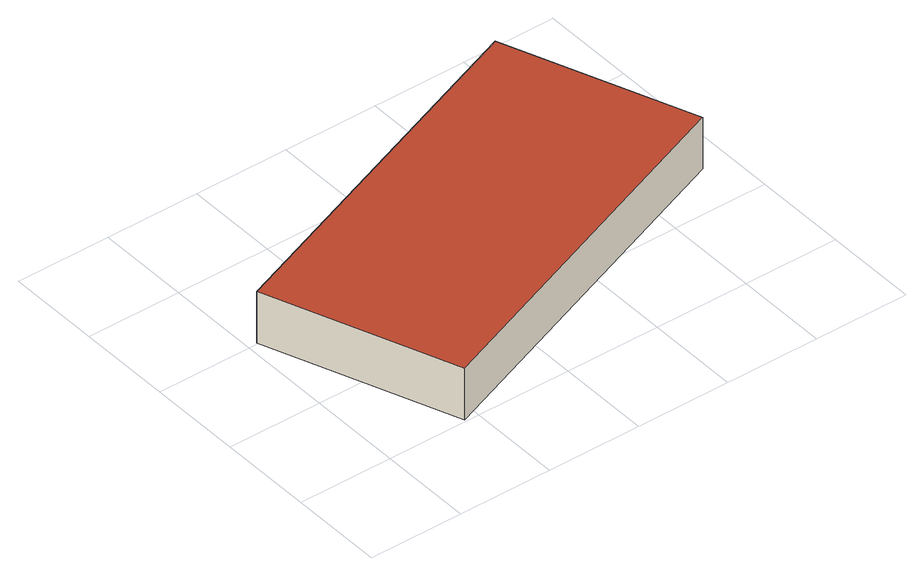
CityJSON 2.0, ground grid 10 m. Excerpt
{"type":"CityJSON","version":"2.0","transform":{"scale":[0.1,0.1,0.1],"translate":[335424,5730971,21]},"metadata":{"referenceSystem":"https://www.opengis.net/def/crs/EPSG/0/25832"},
"CityObjects":{
"building1":{"type":"Building","attributes":{"Geometrietyp2DReferenz":"3000","Gemeindeschluessel":"05170012","function":"31001_2728","roofType":"1000","measuredHeight":5.8},"address":[{"country":"Germany","locality":"Hamminkeln","thoroughfareNumber":"3","thoroughfareName":"Bruchweg"}],"geometry":[{"type":"Solid","lod":"2","boundaries":[[[[0,1,2,3]],[[4,5,1,0]],[[6,7,5,4]],[[3,2,7,6]],[[4,0,3,6]],[[1,5,7,2]]]],"semantics":{"surfaces":[{"type":"WallSurface"},{"type":"RoofSurface"},{"type":"GroundSurface"}],"values":[[0,0,0,0,1,2]]}}]}
},
"vertices":[
[471,151,62],[471,151,4],[395,349,4],[395,349,62],[86,2,62],[86,2,4],[10,201,62],[10,201,4]
]}
